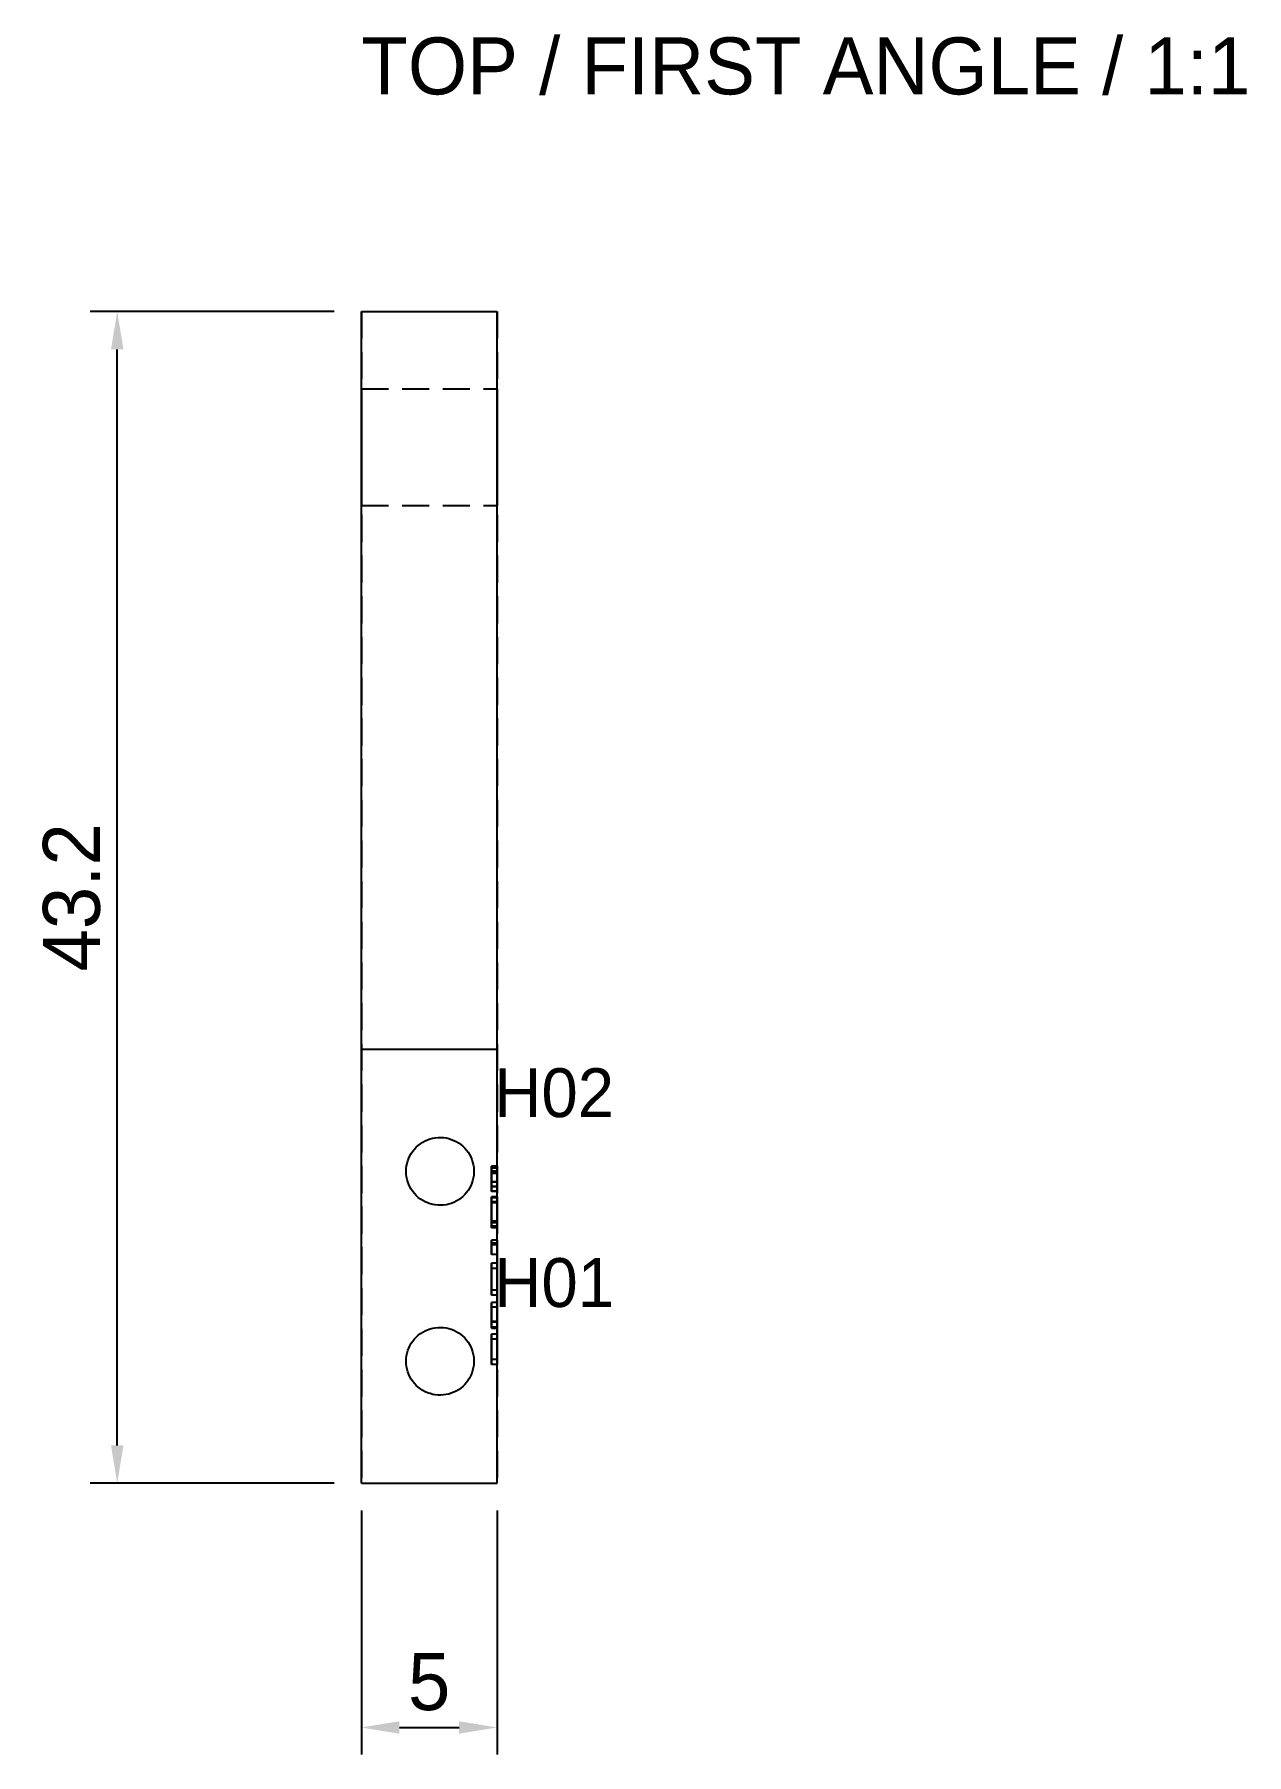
# Model space of a CAD drawing. Header units: millimetres. Extents: x -120 to 216, y -102 to 66.
# Drawn here: x -12.1 to 32.6, y -101.8 to -38.4 of the extents above; entities that cross this region are included whole.
import ezdxf

# ---------------------------------------------------------------- set-up
doc = ezdxf.new("R2010")
doc.units = ezdxf.units.MM
doc.linetypes.add('DASHED', pattern=[1.5, 1, -0.5])
for name, color, linetype in [('ANNOTATION', 7, 'Continuous'), ('DIMENSION', 3, 'Continuous'), ('HIDDEN', 8, 'DASHED'), ('VISIBLE', 7, 'Continuous')]:
    doc.layers.add(name, color=color, linetype=linetype)
doc.dimstyles.get("Standard").update_dxf_attribs({"dimtxt": 2.5, "dimasz": 2.5, "dimexe": 1.25, "dimexo": 0.625, "dimtad": 1, "dimcen": 2.5, "dimazin": 3, "dimtfac": 1, "dimtmove": 0, "dimatfit": 3})

msp = doc.modelspace()

# ---------------------------------------------------------------- linework, layer by layer
at = {"layer": 'HIDDEN'}
for points in [[(0, -48.63169), (0, -91.83169)], [(0, -48.63169), (5, -48.63169)], [(5, -48.63169), (5, -91.83169)], [(0, -55.78169), (0, -55.72778), (0, -55.56877), (0, -55.31263), (0, -54.97219), (0, -54.56454), (0, -54.11011), (0, -53.63169), (0, -53.15327), (0, -52.69884), (0, -52.29119), (0, -51.95075), (0, -51.69461), (0, -51.53559), (0, -51.48169)], [(0, -51.48169), (0, -51.53559), (0, -51.69461), (0, -51.95075), (0, -52.29119), (0, -52.69884), (0, -53.15327), (0, -53.63169), (0, -54.11011), (0, -54.56454), (0, -54.97219), (0, -55.31263), (0, -55.56877), (0, -55.72778), (0, -55.78169)], [(0, -51.48169), (5, -51.48169)], [(0, -51.48169), (5, -51.48169)], [(5, -55.78169), (5, -55.72778), (5, -55.56877), (5, -55.31263), (5, -54.97219), (5, -54.56454), (5, -54.11011), (5, -53.63169), (5, -53.15327), (5, -52.69884), (5, -52.29119), (5, -51.95075), (5, -51.69461), (5, -51.53559), (5, -51.48169)], [(5, -51.48169), (5, -51.53559), (5, -51.69461), (5, -51.95075), (5, -52.29119), (5, -52.69884), (5, -53.15327), (5, -53.63169), (5, -54.11011), (5, -54.56454), (5, -54.97219), (5, -55.31263), (5, -55.56877), (5, -55.72778), (5, -55.78169)], [(0, -55.78169), (5, -55.78169)], [(0, -55.78169), (5, -55.78169)], [(0, -75.83169), (5, -75.83169)], [(1.65, -80.33169), (1.65395, -80.23238), (1.66578, -80.13369), (1.68541, -80.03626), (1.71272, -79.94069), (1.74754, -79.8476), (1.78965, -79.75757), (1.83877, -79.67116), (1.8946, -79.58894), (1.95679, -79.51141), (2.02495, -79.43906), (2.09863, -79.37236), (2.17738, -79.31172), (2.26071, -79.25754), (2.34807, -79.21014), (2.43892, -79.16984), (2.53269, -79.13688), (2.62878, -79.11147), (2.72658, -79.09378), (2.82548, -79.08391), (2.92485, -79.08194), (3.02407, -79.08786), (3.1225, -79.10165), (3.21952, -79.12322), (3.31452, -79.15242), (3.40691, -79.18908), (3.49608, -79.23297), (3.58149, -79.2838), (3.66259, -79.34126), (3.73887, -79.40498), (3.80985, -79.47456), (3.87507, -79.54955), (3.93413, -79.6295), (3.98665, -79.71388), (4.0323, -79.80217), (4.07079, -79.8938), (4.10188, -79.9882), (4.12537, -80.08478), (4.14112, -80.18292), (4.14901, -80.28199), (4.14901, -80.38138), (4.14112, -80.48046), (4.12537, -80.5786), (4.10188, -80.67517), (4.07079, -80.76958), (4.0323, -80.86121), (3.98665, -80.9495), (3.93413, -81.03388), (3.87507, -81.11382), (3.80985, -81.18882), (3.73887, -81.2584), (3.66259, -81.32212), (3.58149, -81.37958), (3.49608, -81.43041), (3.40691, -81.47429), (3.31452, -81.51096), (3.21952, -81.54016), (3.1225, -81.56173), (3.02407, -81.57552), (2.92485, -81.58144), (2.82548, -81.57947), (2.72658, -81.5696), (2.62878, -81.55191), (2.53269, -81.5265), (2.43892, -81.49354), (2.34807, -81.45324), (2.26071, -81.40584), (2.17738, -81.35165), (2.09863, -81.29102), (2.02495, -81.22432), (1.95679, -81.15197), (1.8946, -81.07444), (1.83877, -80.99221), (1.78965, -80.90581), (1.74754, -80.81578), (1.71272, -80.72269), (1.68541, -80.62712), (1.66578, -80.52969), (1.65395, -80.431), (1.65, -80.33169)], [(5, -80.14272), (4.8, -80.14272)], [(4.8, -80.14272), (4.8, -80.14486), (4.8, -80.15127), (4.8, -80.16195), (4.8, -80.1769), (4.8, -80.19613), (4.8, -80.21963), (4.8, -80.2474), (4.8, -80.27944)], [(4.8, -80.21304), (4.8, -80.19656), (4.8, -80.18228), (4.8, -80.17019), (4.8, -80.1603), (4.8, -80.15261), (4.8, -80.14712), (4.8, -80.14382), (4.8, -80.14272)], [(4.8, -80.4103), (4.8, -80.35037), (4.8, -80.29751), (4.8, -80.25173), (4.8, -80.21304)], [(5, -80.21304), (4.8, -80.21304)], [(4.8, -80.21304), (4.8, -80.21615), (4.8, -80.22549), (4.8, -80.24105), (4.8, -80.26284)], [(4.8, -80.26528), (4.8, -80.24243), (4.8, -80.2261), (4.8, -80.2163), (4.8, -80.21304)], [(4.8, -80.26284), (4.8, -80.29073), (4.8, -80.32461), (4.8, -80.36447), (4.8, -80.4103)], [(4.8, -80.41616), (4.8, -80.36974), (4.8, -80.32913), (4.8, -80.29431), (4.8, -80.26528)], [(4.8, -80.27944), (4.8, -80.31475), (4.8, -80.35232), (4.8, -80.39214), (4.8, -80.43423), (4.8, -80.47857), (4.8, -80.52517), (4.8, -80.57403), (4.8, -80.62515)], [(5, -80.32925), (4.8, -80.32925)], [(4.8, -80.32925), (4.8, -80.33048), (4.8, -80.33419), (4.8, -80.34037), (4.8, -80.34902), (4.8, -80.36015), (4.8, -80.37374), (4.8, -80.38981), (4.8, -80.40835)], [(4.8, -80.4147), (4.8, -80.39467), (4.8, -80.37731), (4.8, -80.36263), (4.8, -80.35061), (4.8, -80.34126), (4.8, -80.33459), (4.8, -80.33058), (4.8, -80.32925)], [(5, -80.3937), (4.8, -80.3937)], [(4.8, -80.3937), (4.8, -80.39472), (4.8, -80.39779), (4.8, -80.4029), (4.8, -80.41006), (4.8, -80.41926), (4.8, -80.43051), (4.8, -80.4438), (4.8, -80.45913)], [(4.8, -80.48354), (4.8, -80.46249), (4.8, -80.44424), (4.8, -80.4288), (4.8, -80.41616), (4.8, -80.40634), (4.8, -80.39932), (4.8, -80.3951), (4.8, -80.3937)], [(4.8, -80.40835), (4.8, -80.45059), (4.8, -80.49819), (4.8, -80.55117), (4.8, -80.60952)], [(5, -80.4103), (4.8, -80.4103)], [(4.8, -80.62417), (4.8, -80.56457), (4.8, -80.50979), (4.8, -80.45983), (4.8, -80.4147)], [(4.8, -80.63198), (4.8, -80.57455), (4.8, -80.51943), (4.8, -80.46664), (4.8, -80.41616)], [(4.8, -80.45913), (4.8, -80.49423), (4.8, -80.53408), (4.8, -80.5787), (4.8, -80.62808)], [(4.8, -80.68569), (4.8, -80.63094), (4.8, -80.579), (4.8, -80.52987), (4.8, -80.48354)], [(5, -80.21304), (5, -80.19656), (5, -80.18228), (5, -80.17019), (5, -80.1603), (5, -80.15261), (5, -80.14712), (5, -80.14382), (5, -80.14272)], [(5, -80.14272), (5, -80.14486), (5, -80.15127), (5, -80.16195), (5, -80.1769), (5, -80.19613), (5, -80.21963), (5, -80.2474), (5, -80.27944)], [(5, -80.26528), (5, -80.24243), (5, -80.2261), (5, -80.2163), (5, -80.21304)], [(5, -80.21304), (5, -80.21615), (5, -80.22549), (5, -80.24105), (5, -80.26284)], [(5, -80.4103), (5, -80.35037), (5, -80.29751), (5, -80.25173), (5, -80.21304)], [(5, -80.26284), (5, -80.29073), (5, -80.32461), (5, -80.36447), (5, -80.4103)], [(5, -80.41616), (5, -80.36974), (5, -80.32913), (5, -80.29431), (5, -80.26528)], [(5, -80.27944), (5, -80.31475), (5, -80.35232), (5, -80.39214), (5, -80.43423), (5, -80.47857), (5, -80.52517), (5, -80.57403), (5, -80.62515)], [(5, -80.4147), (5, -80.39467), (5, -80.37731), (5, -80.36263), (5, -80.35061), (5, -80.34126), (5, -80.33459), (5, -80.33058), (5, -80.32925)], [(5, -80.32925), (5, -80.33048), (5, -80.33419), (5, -80.34037), (5, -80.34902), (5, -80.36015), (5, -80.37374), (5, -80.38981), (5, -80.40835)], [(5, -80.48354), (5, -80.46249), (5, -80.44424), (5, -80.4288), (5, -80.41616), (5, -80.40634), (5, -80.39932), (5, -80.3951), (5, -80.3937)], [(5, -80.3937), (5, -80.39472), (5, -80.39779), (5, -80.4029), (5, -80.41006), (5, -80.41926), (5, -80.43051), (5, -80.4438), (5, -80.45913)], [(5, -80.40835), (5, -80.45059), (5, -80.49819), (5, -80.55117), (5, -80.60952)], [(5, -80.62417), (5, -80.56457), (5, -80.50979), (5, -80.45983), (5, -80.4147)], [(5, -80.63198), (5, -80.57455), (5, -80.51943), (5, -80.46664), (5, -80.41616)], [(5, -80.45913), (5, -80.49423), (5, -80.53408), (5, -80.5787), (5, -80.62808)], [(5, -80.68569), (5, -80.63094), (5, -80.579), (5, -80.52987), (5, -80.48354)], [(4.8, -80.60952), (4.8, -80.63595), (4.8, -80.66543), (4.8, -80.69796), (4.8, -80.73354)], [(4.8, -80.80142), (4.8, -80.76306), (4.8, -80.72073), (4.8, -80.67443), (4.8, -80.62417)], [(4.8, -80.62515), (4.8, -80.71539), (4.8, -80.79763), (4.8, -80.87188), (4.8, -80.93813)], [(4.8, -80.62808), (4.8, -80.67721), (4.8, -80.72207), (4.8, -80.76266), (4.8, -80.79897)], [(4.8, -80.91616), (4.8, -80.85555), (4.8, -80.78799), (4.8, -80.71346), (4.8, -80.63198)], [(4.8, -80.71401), (4.8, -80.69814), (4.8, -80.68569)], [(5, -80.71401), (4.8, -80.71401)], [(4.8, -80.73354), (4.8, -80.71401)], [(5, -80.73354), (4.8, -80.73354)], [(4.8, -80.79897), (4.8, -80.8301), (4.8, -80.85513), (4.8, -80.87405), (4.8, -80.88687)], [(4.8, -80.90444), (4.8, -80.88665), (4.8, -80.86355), (4.8, -80.83514), (4.8, -80.80142)], [(5, -80.88687), (4.8, -80.88687)], [(4.8, -80.88687), (4.8, -81.06265)], [(5, -80.90444), (4.8, -80.90444)], [(4.8, -81.08022), (4.8, -80.90444)], [(4.8, -81.06265), (4.8, -81.05331), (4.8, -81.04141), (4.8, -81.02694), (4.8, -81.00991), (4.8, -80.99032), (4.8, -80.96816), (4.8, -80.94344), (4.8, -80.91616)], [(4.8, -80.93813), (4.8, -80.96759), (4.8, -80.99371), (4.8, -81.01648), (4.8, -81.03591), (4.8, -81.052), (4.8, -81.06475), (4.8, -81.07416), (4.8, -81.08022)], [(5, -81.06265), (4.8, -81.06265)], [(5, -81.08022), (4.8, -81.08022)], [(5, -80.60952), (5, -80.63595), (5, -80.66543), (5, -80.69796), (5, -80.73354)], [(5, -80.80142), (5, -80.76306), (5, -80.72073), (5, -80.67443), (5, -80.62417)], [(5, -80.62515), (5, -80.71539), (5, -80.79763), (5, -80.87188), (5, -80.93813)], [(5, -80.62808), (5, -80.67721), (5, -80.72207), (5, -80.76266), (5, -80.79897)], [(5, -80.91616), (5, -80.85555), (5, -80.78799), (5, -80.71346), (5, -80.63198)], [(5, -80.71401), (5, -80.69814), (5, -80.68569)], [(5, -80.73354), (5, -80.71401)], [(5, -80.79897), (5, -80.8301), (5, -80.85513), (5, -80.87405), (5, -80.88687)], [(5, -80.90444), (5, -80.88665), (5, -80.86355), (5, -80.83514), (5, -80.80142)], [(5, -80.88687), (5, -81.06265)], [(5, -81.08022), (5, -80.90444)], [(5, -81.06265), (5, -81.05331), (5, -81.04141), (5, -81.02694), (5, -81.00991), (5, -80.99032), (5, -80.96816), (5, -80.94344), (5, -80.91616)], [(5, -80.93813), (5, -80.96759), (5, -80.99371), (5, -81.01648), (5, -81.03591), (5, -81.052), (5, -81.06475), (5, -81.07416), (5, -81.08022)], [(5, -81.2687), (4.8, -81.2687)], [(4.8, -81.2687), (4.8, -81.26972), (4.8, -81.27279), (4.8, -81.2779), (4.8, -81.28506), (4.8, -81.29426), (4.8, -81.30551), (4.8, -81.3188), (4.8, -81.33413)], [(4.8, -81.32827), (4.8, -81.30221), (4.8, -81.28359), (4.8, -81.27242), (4.8, -81.2687)], [(5, -81.31167), (4.8, -81.31167)], [(4.8, -81.31167), (4.8, -81.49331)], [(4.8, -81.38198), (4.8, -81.35305), (4.8, -81.33169), (4.8, -81.3179), (4.8, -81.31167)], [(4.8, -81.51284), (4.8, -81.48261), (4.8, -81.45443), (4.8, -81.42829), (4.8, -81.4042), (4.8, -81.38215), (4.8, -81.36215), (4.8, -81.34419), (4.8, -81.32827)], [(4.8, -81.33413), (4.8, -81.37042), (4.8, -81.41384), (4.8, -81.46441), (4.8, -81.52212)], [(4.8, -81.56899), (4.8, -81.51171), (4.8, -81.46145), (4.8, -81.41821), (4.8, -81.38198)], [(5, -81.45132), (4.8, -81.45132)], [(4.8, -81.45132), (4.8, -81.45376), (4.8, -81.46108), (4.8, -81.47329), (4.8, -81.49038)], [(4.8, -81.49185), (4.8, -81.47411), (4.8, -81.46145), (4.8, -81.45385), (4.8, -81.45132)], [(4.8, -81.49038), (4.8, -81.51309), (4.8, -81.54214), (4.8, -81.57754), (4.8, -81.61929)], [(4.8, -81.61538), (4.8, -81.57653), (4.8, -81.54299), (4.8, -81.51476), (4.8, -81.49185)], [(5, -81.49331), (4.8, -81.49331)], [(4.8, -81.49331), (4.8, -81.49806), (4.8, -81.505), (4.8, -81.51412), (4.8, -81.52541), (4.8, -81.5389), (4.8, -81.55456), (4.8, -81.5724), (4.8, -81.59243)], [(4.8, -81.82974), (4.8, -81.77426), (4.8, -81.72332), (4.8, -81.67691), (4.8, -81.63503), (4.8, -81.59769), (4.8, -81.56487), (4.8, -81.53659), (4.8, -81.51284)], [(4.8, -81.52212), (4.8, -81.58532), (4.8, -81.65237), (4.8, -81.72326), (4.8, -81.798)], [(4.8, -81.84976), (4.8, -81.77252), (4.8, -81.69998), (4.8, -81.63213), (4.8, -81.56899)], [(4.8, -81.59243), (4.8, -81.61481), (4.8, -81.6397), (4.8, -81.66712), (4.8, -81.69705), (4.8, -81.72949), (4.8, -81.76446), (4.8, -81.80194), (4.8, -81.84194)], [(4.8, -81.80679), (4.8, -81.75417), (4.8, -81.70474), (4.8, -81.65847), (4.8, -81.61538)], [(4.8, -81.61929), (4.8, -81.63587), (4.8, -81.65682), (4.8, -81.68214), (4.8, -81.71182), (4.8, -81.74586), (4.8, -81.78427), (4.8, -81.82704), (4.8, -81.87417)], [(4.8, -81.798), (4.8, -81.89123), (4.8, -81.97659), (4.8, -82.05407), (4.8, -82.12368)], [(5, -81.32827), (5, -81.30221), (5, -81.28359), (5, -81.27242), (5, -81.2687)], [(5, -81.2687), (5, -81.26972), (5, -81.27279), (5, -81.2779), (5, -81.28506), (5, -81.29426), (5, -81.30551), (5, -81.3188), (5, -81.33413)], [(5, -81.38198), (5, -81.35305), (5, -81.33169), (5, -81.3179), (5, -81.31167)], [(5, -81.31167), (5, -81.49331)], [(5, -81.51284), (5, -81.48261), (5, -81.45443), (5, -81.42829), (5, -81.4042), (5, -81.38215), (5, -81.36215), (5, -81.34419), (5, -81.32827)], [(5, -81.33413), (5, -81.37042), (5, -81.41384), (5, -81.46441), (5, -81.52212)], [(5, -81.56899), (5, -81.51171), (5, -81.46145), (5, -81.41821), (5, -81.38198)], [(5, -81.49185), (5, -81.47411), (5, -81.46145), (5, -81.45385), (5, -81.45132)], [(5, -81.45132), (5, -81.45376), (5, -81.46108), (5, -81.47329), (5, -81.49038)], [(5, -81.49038), (5, -81.51309), (5, -81.54214), (5, -81.57754), (5, -81.61929)], [(5, -81.61538), (5, -81.57653), (5, -81.54299), (5, -81.51476), (5, -81.49185)], [(5, -81.49331), (5, -81.49806), (5, -81.505), (5, -81.51412), (5, -81.52541), (5, -81.5389), (5, -81.55456), (5, -81.5724), (5, -81.59243)], [(5, -81.82974), (5, -81.77426), (5, -81.72332), (5, -81.67691), (5, -81.63503), (5, -81.59769), (5, -81.56487), (5, -81.53659), (5, -81.51284)], [(5, -81.52212), (5, -81.58532), (5, -81.65237), (5, -81.72326), (5, -81.798)], [(5, -81.84976), (5, -81.77252), (5, -81.69998), (5, -81.63213), (5, -81.56899)], [(5, -81.59243), (5, -81.61481), (5, -81.6397), (5, -81.66712), (5, -81.69705), (5, -81.72949), (5, -81.76446), (5, -81.80194), (5, -81.84194)], [(5, -81.80679), (5, -81.75417), (5, -81.70474), (5, -81.65847), (5, -81.61538)], [(5, -81.61929), (5, -81.63587), (5, -81.65682), (5, -81.68214), (5, -81.71182), (5, -81.74586), (5, -81.78427), (5, -81.82704), (5, -81.87417)], [(5, -81.798), (5, -81.89123), (5, -81.97659), (5, -82.05407), (5, -82.12368)], [(4.8, -82.02651), (4.8, -81.97616), (4.8, -81.92275), (4.8, -81.8663), (4.8, -81.80679)], [(4.8, -82.11538), (4.8, -82.09895), (4.8, -82.07702), (4.8, -82.04958), (4.8, -82.01663), (4.8, -81.97817), (4.8, -81.9342), (4.8, -81.88472), (4.8, -81.82974)], [(4.8, -81.84194), (4.8, -81.88345), (4.8, -81.92205), (4.8, -81.95773), (4.8, -81.9905), (4.8, -82.02036), (4.8, -82.0473), (4.8, -82.07132), (4.8, -82.09243)], [(4.8, -82.11245), (4.8, -82.05172), (4.8, -81.9877), (4.8, -81.92037), (4.8, -81.84976)], [(4.8, -81.87417), (4.8, -81.92164), (4.8, -81.96542), (4.8, -82.0055), (4.8, -82.04189), (4.8, -82.07459), (4.8, -82.1036), (4.8, -82.12892), (4.8, -82.15054)], [(4.8, -82.17056), (4.8, -82.14416), (4.8, -82.11135), (4.8, -82.07214), (4.8, -82.02651)], [(4.8, -82.09243), (4.8, -82.11086), (4.8, -82.12682), (4.8, -82.14034), (4.8, -82.15139), (4.8, -82.15999), (4.8, -82.16613), (4.8, -82.16982), (4.8, -82.17104)], [(4.8, -82.29214), (4.8, -82.25784), (4.8, -82.21645), (4.8, -82.16799), (4.8, -82.11245)], [(4.8, -82.17104), (4.8, -82.16757), (4.8, -82.15713), (4.8, -82.13973), (4.8, -82.11538)], [(4.8, -82.12368), (4.8, -82.18582), (4.8, -82.24087), (4.8, -82.28884), (4.8, -82.32974)], [(4.8, -82.15054), (4.8, -82.19854), (4.8, -82.24001), (4.8, -82.27496), (4.8, -82.30337)], [(4.8, -82.22964), (4.8, -82.22119), (4.8, -82.20852), (4.8, -82.19164), (4.8, -82.17056)], [(5, -82.17104), (4.8, -82.17104)], [(5, -82.22964), (4.8, -82.22964)], [(4.8, -82.40835), (4.8, -82.22964)], [(4.8, -82.35366), (4.8, -82.34982), (4.8, -82.33828), (4.8, -82.31906), (4.8, -82.29214)], [(4.8, -82.30337), (4.8, -82.32537), (4.8, -82.34109), (4.8, -82.35052), (4.8, -82.35366)], [(4.8, -82.32974), (4.8, -82.34731), (4.8, -82.36266), (4.8, -82.37581), (4.8, -82.38674), (4.8, -82.39546), (4.8, -82.40197), (4.8, -82.40627), (4.8, -82.40835)], [(5, -82.35366), (4.8, -82.35366)], [(5, -82.40835), (4.8, -82.40835)], [(5, -82.02651), (5, -81.97616), (5, -81.92275), (5, -81.8663), (5, -81.80679)], [(5, -82.11538), (5, -82.09895), (5, -82.07702), (5, -82.04958), (5, -82.01663), (5, -81.97817), (5, -81.9342), (5, -81.88472), (5, -81.82974)], [(5, -81.84194), (5, -81.88345), (5, -81.92205), (5, -81.95773), (5, -81.9905), (5, -82.02036), (5, -82.0473), (5, -82.07132), (5, -82.09243)], [(5, -82.11245), (5, -82.05172), (5, -81.9877), (5, -81.92037), (5, -81.84976)], [(5, -81.87417), (5, -81.92164), (5, -81.96542), (5, -82.0055), (5, -82.04189), (5, -82.07459), (5, -82.1036), (5, -82.12892), (5, -82.15054)], [(5, -82.17056), (5, -82.14416), (5, -82.11135), (5, -82.07214), (5, -82.02651)], [(5, -82.09243), (5, -82.11086), (5, -82.12682), (5, -82.14034), (5, -82.15139), (5, -82.15999), (5, -82.16613), (5, -82.16982), (5, -82.17104)], [(5, -82.29214), (5, -82.25784), (5, -82.21645), (5, -82.16799), (5, -82.11245)], [(5, -82.17104), (5, -82.16757), (5, -82.15713), (5, -82.13973), (5, -82.11538)], [(5, -82.12368), (5, -82.18582), (5, -82.24087), (5, -82.28884), (5, -82.32974)], [(5, -82.15054), (5, -82.19854), (5, -82.24001), (5, -82.27496), (5, -82.30337)], [(5, -82.22964), (5, -82.22119), (5, -82.20852), (5, -82.19164), (5, -82.17056)], [(5, -82.40835), (5, -82.22964)], [(5, -82.35366), (5, -82.34982), (5, -82.33828), (5, -82.31906), (5, -82.29214)], [(5, -82.30337), (5, -82.32537), (5, -82.34109), (5, -82.35052), (5, -82.35366)], [(5, -82.32974), (5, -82.34731), (5, -82.36266), (5, -82.37581), (5, -82.38674), (5, -82.39546), (5, -82.40197), (5, -82.40627), (5, -82.40835)], [(4.8, -82.97866), (4.8, -82.86538)], [(5, -82.86538), (4.8, -82.86538)], [(5, -82.86538), (4.8, -82.86538)], [(4.8, -82.86538), (4.8, -83.04116)], [(5, -82.97866), (4.8, -82.97866)], [(4.8, -83.13491), (4.8, -83.10833), (4.8, -83.08376), (4.8, -83.06121), (4.8, -83.04067), (4.8, -83.02215), (4.8, -83.00564), (4.8, -82.99114), (4.8, -82.97866)], [(5, -83.04116), (4.8, -83.04116)], [(4.8, -83.04116), (4.8, -83.07537), (4.8, -83.11453), (4.8, -83.15862), (4.8, -83.20767)], [(5, -83.04116), (4.8, -83.04116)], [(5, -82.97866), (5, -82.86538)], [(5, -82.86538), (5, -83.04116)], [(5, -83.13491), (5, -83.10833), (5, -83.08376), (5, -83.06121), (5, -83.04067), (5, -83.02215), (5, -83.00564), (5, -82.99114), (5, -82.97866)], [(5, -83.04116), (5, -83.07537), (5, -83.11453), (5, -83.15862), (5, -83.20767)], [(4.8, -83.39272), (4.8, -83.32131), (4.8, -83.25454), (4.8, -83.19241), (4.8, -83.13491)], [(4.8, -83.20767), (4.8, -83.25787), (4.8, -83.30544), (4.8, -83.3504), (4.8, -83.39272)], [(5, -83.39272), (4.8, -83.39272)], [(5, -83.39272), (4.8, -83.39272)], [(5, -83.39272), (5, -83.32131), (5, -83.25454), (5, -83.19241), (5, -83.13491)], [(5, -83.20767), (5, -83.25787), (5, -83.30544), (5, -83.3504), (5, -83.39272)], [(5, -83.71694), (4.8, -83.71694)], [(4.8, -83.71694), (4.8, -83.71932), (4.8, -83.72646), (4.8, -83.73837), (4.8, -83.75503)], [(4.8, -83.7731), (4.8, -83.74853), (4.8, -83.73098), (4.8, -83.72045), (4.8, -83.71694)], [(4.8, -83.75503), (4.8, -83.77541), (4.8, -83.79849), (4.8, -83.82424), (4.8, -83.85269)], [(4.8, -83.94253), (4.8, -83.88946), (4.8, -83.84353), (4.8, -83.80474), (4.8, -83.7731)], [(4.8, -83.85269), (4.8, -83.91506), (4.8, -83.98306)], [(4.8, -83.94985), (4.8, -83.9334), (4.8, -83.92166), (4.8, -83.91461), (4.8, -83.91226)], [(4.8, -83.91226), (4.8, -83.91341), (4.8, -83.91686), (4.8, -83.92262), (4.8, -83.93069), (4.8, -83.94106), (4.8, -83.95373), (4.8, -83.96871), (4.8, -83.98599)], [(5, -83.91226), (4.8, -83.91226)], [(4.8, -84.15249), (4.8, -84.09322), (4.8, -84.03848), (4.8, -83.98824), (4.8, -83.94253)], [(4.8, -84.05483), (4.8, -84.023), (4.8, -83.9949), (4.8, -83.97051), (4.8, -83.94985)], [(4.8, -83.98306), (4.8, -84.02029), (4.8, -84.06118), (4.8, -84.10574), (4.8, -84.15395)], [(4.8, -83.98599), (4.8, -84.02484), (4.8, -84.06765), (4.8, -84.11443), (4.8, -84.16519)], [(4.8, -84.18325), (4.8, -84.14501), (4.8, -84.11086), (4.8, -84.0808), (4.8, -84.05483)], [(4.8, -84.40737), (4.8, -84.36686), (4.8, -84.32882), (4.8, -84.29325), (4.8, -84.26016), (4.8, -84.22953), (4.8, -84.20138), (4.8, -84.1757), (4.8, -84.15249)], [(4.8, -84.15395), (4.8, -84.20587), (4.8, -84.2615), (4.8, -84.32086), (4.8, -84.38394)], [(4.8, -84.16519), (4.8, -84.18568), (4.8, -84.20907), (4.8, -84.23536), (4.8, -84.26455), (4.8, -84.29664), (4.8, -84.33163), (4.8, -84.36952), (4.8, -84.4103)], [(4.8, -84.40542), (4.8, -84.33843), (4.8, -84.27908), (4.8, -84.22735), (4.8, -84.18325)], [(5, -83.7731), (5, -83.74853), (5, -83.73098), (5, -83.72045), (5, -83.71694)], [(5, -83.71694), (5, -83.71932), (5, -83.72646), (5, -83.73837), (5, -83.75503)], [(5, -83.75503), (5, -83.77541), (5, -83.79849), (5, -83.82424), (5, -83.85269)], [(5, -83.94253), (5, -83.88946), (5, -83.84353), (5, -83.80474), (5, -83.7731)], [(5, -83.85269), (5, -83.91506), (5, -83.98306)], [(5, -83.94985), (5, -83.9334), (5, -83.92166), (5, -83.91461), (5, -83.91226)], [(5, -83.91226), (5, -83.91341), (5, -83.91686), (5, -83.92262), (5, -83.93069), (5, -83.94106), (5, -83.95373), (5, -83.96871), (5, -83.98599)], [(5, -84.15249), (5, -84.09322), (5, -84.03848), (5, -83.98824), (5, -83.94253)], [(5, -84.05483), (5, -84.023), (5, -83.9949), (5, -83.97051), (5, -83.94985)], [(5, -83.98306), (5, -84.02029), (5, -84.06118), (5, -84.10574), (5, -84.15395)], [(5, -83.98599), (5, -84.02484), (5, -84.06765), (5, -84.11443), (5, -84.16519)], [(5, -84.18325), (5, -84.14501), (5, -84.11086), (5, -84.0808), (5, -84.05483)], [(5, -84.40737), (5, -84.36686), (5, -84.32882), (5, -84.29325), (5, -84.26016), (5, -84.22953), (5, -84.20138), (5, -84.1757), (5, -84.15249)], [(5, -84.15395), (5, -84.20587), (5, -84.2615), (5, -84.32086), (5, -84.38394)], [(5, -84.16519), (5, -84.18568), (5, -84.20907), (5, -84.23536), (5, -84.26455), (5, -84.29664), (5, -84.33163), (5, -84.36952), (5, -84.4103)], [(5, -84.40542), (5, -84.33843), (5, -84.27908), (5, -84.22735), (5, -84.18325)], [(4.8, -84.38394), (4.8, -84.90054)], [(4.8, -84.71108), (4.8, -84.40542)], [(4.8, -84.90054), (4.8, -84.40737)], [(4.8, -84.4103), (4.8, -84.71108)], [(5, -84.71108), (4.8, -84.71108)], [(5, -84.71108), (4.8, -84.71108)], [(5, -84.90054), (4.8, -84.90054)], [(5, -84.90054), (4.8, -84.90054)], [(5, -84.38394), (5, -84.90054)], [(5, -84.71108), (5, -84.40542)], [(5, -84.90054), (5, -84.40737)], [(5, -84.4103), (5, -84.71108)], [(5, -85.1603), (4.8, -85.1603)], [(4.8, -85.1603), (4.8, -86.10659)], [(5, -85.1603), (4.8, -85.1603)], [(4.8, -85.86245), (4.8, -85.1603)], [(5, -85.16226), (4.8, -85.16226)], [(4.8, -85.16226), (4.8, -85.16445), (4.8, -85.17104), (4.8, -85.18203), (4.8, -85.19741)], [(4.8, -85.28237), (4.8, -85.25422), (4.8, -85.22982), (4.8, -85.20918), (4.8, -85.19229), (4.8, -85.17915), (4.8, -85.16976), (4.8, -85.16413), (4.8, -85.16226)], [(4.8, -85.19741), (4.8, -85.21789), (4.8, -85.24416), (4.8, -85.27624), (4.8, -85.31411)], [(4.8, -85.60854), (4.8, -85.55837), (4.8, -85.51089), (4.8, -85.46609), (4.8, -85.42397), (4.8, -85.38455), (4.8, -85.3478), (4.8, -85.31374), (4.8, -85.28237)], [(4.8, -85.31411), (4.8, -85.33618), (4.8, -85.36163), (4.8, -85.39044), (4.8, -85.42263), (4.8, -85.45819), (4.8, -85.49713), (4.8, -85.53943), (4.8, -85.58511)], [(5, -85.34292), (4.8, -85.34292)], [(4.8, -85.34292), (4.8, -85.34409), (4.8, -85.34759), (4.8, -85.35343), (4.8, -85.3616), (4.8, -85.3721), (4.8, -85.38494), (4.8, -85.40012), (4.8, -85.41763)], [(4.8, -85.42495), (4.8, -85.40572), (4.8, -85.38906), (4.8, -85.37496), (4.8, -85.36343), (4.8, -85.35446), (4.8, -85.34805), (4.8, -85.3442), (4.8, -85.34292)], [(4.8, -85.41763), (4.8, -85.45782), (4.8, -85.50369), (4.8, -85.55523), (4.8, -85.61245)], [(4.8, -85.74038), (4.8, -85.6844), (4.8, -85.63314), (4.8, -85.58662), (4.8, -85.54482), (4.8, -85.50776), (4.8, -85.47543), (4.8, -85.44782), (4.8, -85.42495)], [(4.8, -85.58511), (4.8, -85.62289), (4.8, -85.65713), (4.8, -85.68783), (4.8, -85.71499), (4.8, -85.73861), (4.8, -85.75869), (4.8, -85.77523), (4.8, -85.78823)], [(5, -85.86245), (5, -85.1603)], [(5, -85.1603), (5, -86.10659)], [(5, -85.28237), (5, -85.25422), (5, -85.22982), (5, -85.20918), (5, -85.19229), (5, -85.17915), (5, -85.16976), (5, -85.16413), (5, -85.16226)], [(5, -85.16226), (5, -85.16445), (5, -85.17104), (5, -85.18203), (5, -85.19741)], [(5, -85.19741), (5, -85.21789), (5, -85.24416), (5, -85.27624), (5, -85.31411)], [(5, -85.60854), (5, -85.55837), (5, -85.51089), (5, -85.46609), (5, -85.42397), (5, -85.38455), (5, -85.3478), (5, -85.31374), (5, -85.28237)], [(5, -85.31411), (5, -85.33618), (5, -85.36163), (5, -85.39044), (5, -85.42263), (5, -85.45819), (5, -85.49713), (5, -85.53943), (5, -85.58511)], [(5, -85.42495), (5, -85.40572), (5, -85.38906), (5, -85.37496), (5, -85.36343), (5, -85.35446), (5, -85.34805), (5, -85.3442), (5, -85.34292)], [(5, -85.34292), (5, -85.34409), (5, -85.34759), (5, -85.35343), (5, -85.3616), (5, -85.3721), (5, -85.38494), (5, -85.40012), (5, -85.41763)], [(5, -85.41763), (5, -85.45782), (5, -85.50369), (5, -85.55523), (5, -85.61245)], [(5, -85.74038), (5, -85.6844), (5, -85.63314), (5, -85.58662), (5, -85.54482), (5, -85.50776), (5, -85.47543), (5, -85.44782), (5, -85.42495)], [(5, -85.58511), (5, -85.62289), (5, -85.65713), (5, -85.68783), (5, -85.71499), (5, -85.73861), (5, -85.75869), (5, -85.77523), (5, -85.78823)], [(1.65, -87.33169), (1.65395, -87.23238), (1.66578, -87.13369), (1.68541, -87.03626), (1.71272, -86.94069), (1.74754, -86.8476), (1.78965, -86.75757), (1.83877, -86.67116), (1.8946, -86.58894), (1.95679, -86.51141), (2.02495, -86.43906), (2.09863, -86.37236), (2.17738, -86.31172), (2.26071, -86.25754), (2.34807, -86.21014), (2.43892, -86.16984), (2.53269, -86.13688), (2.62878, -86.11147), (2.72658, -86.09378), (2.82548, -86.08391), (2.92485, -86.08194), (3.02407, -86.08786), (3.1225, -86.10165), (3.21952, -86.12322), (3.31452, -86.15242), (3.40691, -86.18908), (3.49608, -86.23297), (3.58149, -86.2838), (3.66259, -86.34126), (3.73887, -86.40498), (3.80985, -86.47456), (3.87507, -86.54955), (3.93413, -86.6295), (3.98665, -86.71388), (4.0323, -86.80217), (4.07079, -86.8938), (4.10188, -86.9882), (4.12537, -87.08478), (4.14112, -87.18292), (4.14901, -87.28199), (4.14901, -87.38138), (4.14112, -87.48046), (4.12537, -87.5786), (4.10188, -87.67517), (4.07079, -87.76958), (4.0323, -87.86121), (3.98665, -87.9495), (3.93413, -88.03388), (3.87507, -88.11382), (3.80985, -88.18882), (3.73887, -88.2584), (3.66259, -88.32212), (3.58149, -88.37958), (3.49608, -88.43041), (3.40691, -88.47429), (3.31452, -88.51096), (3.21952, -88.54016), (3.1225, -88.56173), (3.02407, -88.57552), (2.92485, -88.58144), (2.82548, -88.57947), (2.72658, -88.5696), (2.62878, -88.55191), (2.53269, -88.5265), (2.43892, -88.49354), (2.34807, -88.45324), (2.26071, -88.40584), (2.17738, -88.35165), (2.09863, -88.29102), (2.02495, -88.22432), (1.95679, -88.15197), (1.8946, -88.07444), (1.83877, -87.99221), (1.78965, -87.90581), (1.74754, -87.81578), (1.71272, -87.72269), (1.68541, -87.62712), (1.66578, -87.52969), (1.65395, -87.431), (1.65, -87.33169)], [(4.8, -85.93374), (4.8, -85.90217), (4.8, -85.86801), (4.8, -85.83125), (4.8, -85.79189), (4.8, -85.74995), (4.8, -85.70541), (4.8, -85.65827), (4.8, -85.60854)], [(4.8, -85.61245), (4.8, -85.67275), (4.8, -85.72671), (4.8, -85.77432), (4.8, -85.81558)], [(4.8, -85.97036), (4.8, -85.94936), (4.8, -85.92614), (4.8, -85.90071), (4.8, -85.87307), (4.8, -85.84322), (4.8, -85.81115), (4.8, -85.77687), (4.8, -85.74038)], [(4.8, -85.78823), (4.8, -85.82925), (4.8, -85.86245)], [(4.8, -85.81558), (4.8, -85.83344), (4.8, -85.84896), (4.8, -85.86213), (4.8, -85.87295), (4.8, -85.88142), (4.8, -85.88754), (4.8, -85.89131), (4.8, -85.89272)], [(5, -85.86245), (4.8, -85.86245)], [(5, -85.89272), (4.8, -85.89272)], [(4.8, -85.89272), (4.8, -86.07339)], [(4.8, -86.07339), (4.8, -86.06715), (4.8, -86.0577), (4.8, -86.04505), (4.8, -86.0292), (4.8, -86.01014), (4.8, -85.98788), (4.8, -85.96241), (4.8, -85.93374)], [(4.8, -86.08608), (4.8, -86.0653), (4.8, -86.03909), (4.8, -86.00744), (4.8, -85.97036)], [(5, -86.07339), (4.8, -86.07339)], [(4.8, -86.10675), (4.8, -86.10546), (4.8, -86.10158), (4.8, -86.09512), (4.8, -86.08608)], [(5, -86.10659), (4.8, -86.10659)], [(4.8, -86.10659), (4.8, -86.10675)], [(4.8, -86.10675), (5, -86.10675)], [(5, -85.93374), (5, -85.90217), (5, -85.86801), (5, -85.83125), (5, -85.79189), (5, -85.74995), (5, -85.70541), (5, -85.65827), (5, -85.60854)], [(5, -85.61245), (5, -85.67275), (5, -85.72671), (5, -85.77432), (5, -85.81558)], [(5, -85.97036), (5, -85.94936), (5, -85.92614), (5, -85.90071), (5, -85.87307), (5, -85.84322), (5, -85.81115), (5, -85.77687), (5, -85.74038)], [(5, -85.78823), (5, -85.82925), (5, -85.86245)], [(5, -85.81558), (5, -85.83344), (5, -85.84896), (5, -85.86213), (5, -85.87295), (5, -85.88142), (5, -85.88754), (5, -85.89131), (5, -85.89272)], [(5, -85.89272), (5, -86.07339)], [(5, -86.07339), (5, -86.06715), (5, -86.0577), (5, -86.04505), (5, -86.0292), (5, -86.01014), (5, -85.98788), (5, -85.96241), (5, -85.93374)], [(5, -86.08608), (5, -86.0653), (5, -86.03909), (5, -86.00744), (5, -85.97036)], [(5, -86.10675), (5, -86.10546), (5, -86.10158), (5, -86.09512), (5, -86.08608)], [(5, -86.10659), (5, -86.10675)], [(5, -86.32827), (4.8, -86.32827)], [(4.8, -86.32827), (4.8, -86.51772)], [(5, -86.32827), (4.8, -86.32827)], [(4.8, -86.51772), (4.8, -86.32827)], [(5, -86.51772), (4.8, -86.51772)], [(4.8, -86.51772), (4.8, -87.26187)], [(5, -86.51772), (4.8, -86.51772)], [(5, -86.51772), (4.8, -86.51772)], [(5, -86.51772), (4.8, -86.51772)], [(4.8, -87.26187), (4.8, -86.51772)], [(5, -86.51772), (5, -86.32827)], [(5, -86.32827), (5, -86.51772)], [(5, -87.26187), (5, -86.51772)], [(5, -86.51772), (5, -87.26187)], [(5, -87.26187), (4.8, -87.26187)], [(5, -87.26187), (4.8, -87.26187)], [(5, -87.26187), (4.8, -87.26187)], [(5, -87.26187), (4.8, -87.26187)], [(4.8, -87.45132), (4.8, -87.26187)], [(4.8, -87.26187), (4.8, -87.45132)], [(5, -87.45132), (4.8, -87.45132)], [(5, -87.45132), (4.8, -87.45132)], [(5, -87.26187), (5, -87.45132)], [(5, -87.45132), (5, -87.26187)], [(0, -91.83169), (5, -91.83169)]]:
    msp.add_lwpolyline(points, dxfattribs=at)
at = {"layer": 'VISIBLE'}
for points in [[(0, -75.83169), (0, -48.63169)], [(0, -48.63169), (5, -48.63169)], [(5, -75.83169), (5, -48.63169)], [(0, -91.83169), (0, -75.83169)], [(0, -75.83169), (5, -75.83169)], [(5, -91.83169), (5, -75.83169)], [(1.65, -80.33169), (1.65395, -80.23238), (1.66578, -80.13369), (1.68541, -80.03626), (1.71272, -79.94069), (1.74754, -79.8476), (1.78965, -79.75757), (1.83877, -79.67116), (1.8946, -79.58894), (1.95679, -79.51141), (2.02495, -79.43906), (2.09863, -79.37236), (2.17738, -79.31172), (2.26071, -79.25754), (2.34807, -79.21014), (2.43892, -79.16984), (2.53269, -79.13688), (2.62878, -79.11147), (2.72658, -79.09378), (2.82548, -79.08391), (2.92485, -79.08194), (3.02407, -79.08786), (3.1225, -79.10165), (3.21952, -79.12322), (3.31452, -79.15242), (3.40691, -79.18908), (3.49608, -79.23297), (3.58149, -79.2838), (3.66259, -79.34126), (3.73887, -79.40498), (3.80985, -79.47456), (3.87507, -79.54955), (3.93413, -79.6295), (3.98665, -79.71388), (4.0323, -79.80217), (4.07079, -79.8938), (4.10188, -79.9882), (4.12537, -80.08478), (4.14112, -80.18292), (4.14901, -80.28199), (4.14901, -80.38138), (4.14112, -80.48046), (4.12537, -80.5786), (4.10188, -80.67517), (4.07079, -80.76958), (4.0323, -80.86121), (3.98665, -80.9495), (3.93413, -81.03388), (3.87507, -81.11382), (3.80985, -81.18882), (3.73887, -81.2584), (3.66259, -81.32212), (3.58149, -81.37958), (3.49608, -81.43041), (3.40691, -81.47429), (3.31452, -81.51096), (3.21952, -81.54016), (3.1225, -81.56173), (3.02407, -81.57552), (2.92485, -81.58144), (2.82548, -81.57947), (2.72658, -81.5696), (2.62878, -81.55191), (2.53269, -81.5265), (2.43892, -81.49354), (2.34807, -81.45324), (2.26071, -81.40584), (2.17738, -81.35165), (2.09863, -81.29102), (2.02495, -81.22432), (1.95679, -81.15197), (1.8946, -81.07444), (1.83877, -80.99221), (1.78965, -80.90581), (1.74754, -80.81578), (1.71272, -80.72269), (1.68541, -80.62712), (1.66578, -80.52969), (1.65395, -80.431), (1.65, -80.33169)], [(1.65, -87.33169), (1.65395, -87.23238), (1.66578, -87.13369), (1.68541, -87.03626), (1.71272, -86.94069), (1.74754, -86.8476), (1.78965, -86.75757), (1.83877, -86.67116), (1.8946, -86.58894), (1.95679, -86.51141), (2.02495, -86.43906), (2.09863, -86.37236), (2.17738, -86.31172), (2.26071, -86.25754), (2.34807, -86.21014), (2.43892, -86.16984), (2.53269, -86.13688), (2.62878, -86.11147), (2.72658, -86.09378), (2.82548, -86.08391), (2.92485, -86.08194), (3.02407, -86.08786), (3.1225, -86.10165), (3.21952, -86.12322), (3.31452, -86.15242), (3.40691, -86.18908), (3.49608, -86.23297), (3.58149, -86.2838), (3.66259, -86.34126), (3.73887, -86.40498), (3.80985, -86.47456), (3.87507, -86.54955), (3.93413, -86.6295), (3.98665, -86.71388), (4.0323, -86.80217), (4.07079, -86.8938), (4.10188, -86.9882), (4.12537, -87.08478), (4.14112, -87.18292), (4.14901, -87.28199), (4.14901, -87.38138), (4.14112, -87.48046), (4.12537, -87.5786), (4.10188, -87.67517), (4.07079, -87.76958), (4.0323, -87.86121), (3.98665, -87.9495), (3.93413, -88.03388), (3.87507, -88.11382), (3.80985, -88.18882), (3.73887, -88.2584), (3.66259, -88.32212), (3.58149, -88.37958), (3.49608, -88.43041), (3.40691, -88.47429), (3.31452, -88.51096), (3.21952, -88.54016), (3.1225, -88.56173), (3.02407, -88.57552), (2.92485, -88.58144), (2.82548, -88.57947), (2.72658, -88.5696), (2.62878, -88.55191), (2.53269, -88.5265), (2.43892, -88.49354), (2.34807, -88.45324), (2.26071, -88.40584), (2.17738, -88.35165), (2.09863, -88.29102), (2.02495, -88.22432), (1.95679, -88.15197), (1.8946, -88.07444), (1.83877, -87.99221), (1.78965, -87.90581), (1.74754, -87.81578), (1.71272, -87.72269), (1.68541, -87.62712), (1.66578, -87.52969), (1.65395, -87.431), (1.65, -87.33169)], [(0, -91.83169), (5, -91.83169)]]:
    msp.add_lwpolyline(points, dxfattribs=at)

# ---------------------------------------------------------------- texts
at = {"layer": 'ANNOTATION'}
for s, height, p in [('TOP / FIRST ANGLE / 1:1', 2.1, (0, -40.63169)), ('H02', 1.8, (4.9, -78.33169)), ('H01', 1.8, (4.9, -85.33169))]:
    msp.add_text(s, height=height, dxfattribs=at).set_placement(p)

# ---------------------------------------------------------------- dimensions: what is measured, and where the dimension line sits
at = {"layer": 'DIMENSION'}
msp.add_linear_dim(base=(-9, -91.83169), p1=(0, -91.83169), p2=(0, -48.63169), angle=90, dimstyle='Standard', override={"dimtxt": 2.1, "dimasz": 1.4, "dimexe": 1, "dimexo": 1, "dimtad": 1, "dimdec": 4, "dimdsep": 46, "dimclrd": 3, "dimclre": 3, "dimclrt": 7}, dxfattribs=at).render()
msp.add_linear_dim(base=(0, -100.83169), p1=(0, -91.83169), p2=(5, -91.83169), dimstyle='Standard', override={"dimtxt": 2.1, "dimasz": 1.4, "dimexe": 1, "dimexo": 1, "dimtad": 1, "dimdec": 4, "dimdsep": 46, "dimclrd": 3, "dimclre": 3, "dimclrt": 7}, dxfattribs=at).render()

doc.saveas('drawing.dxf')
